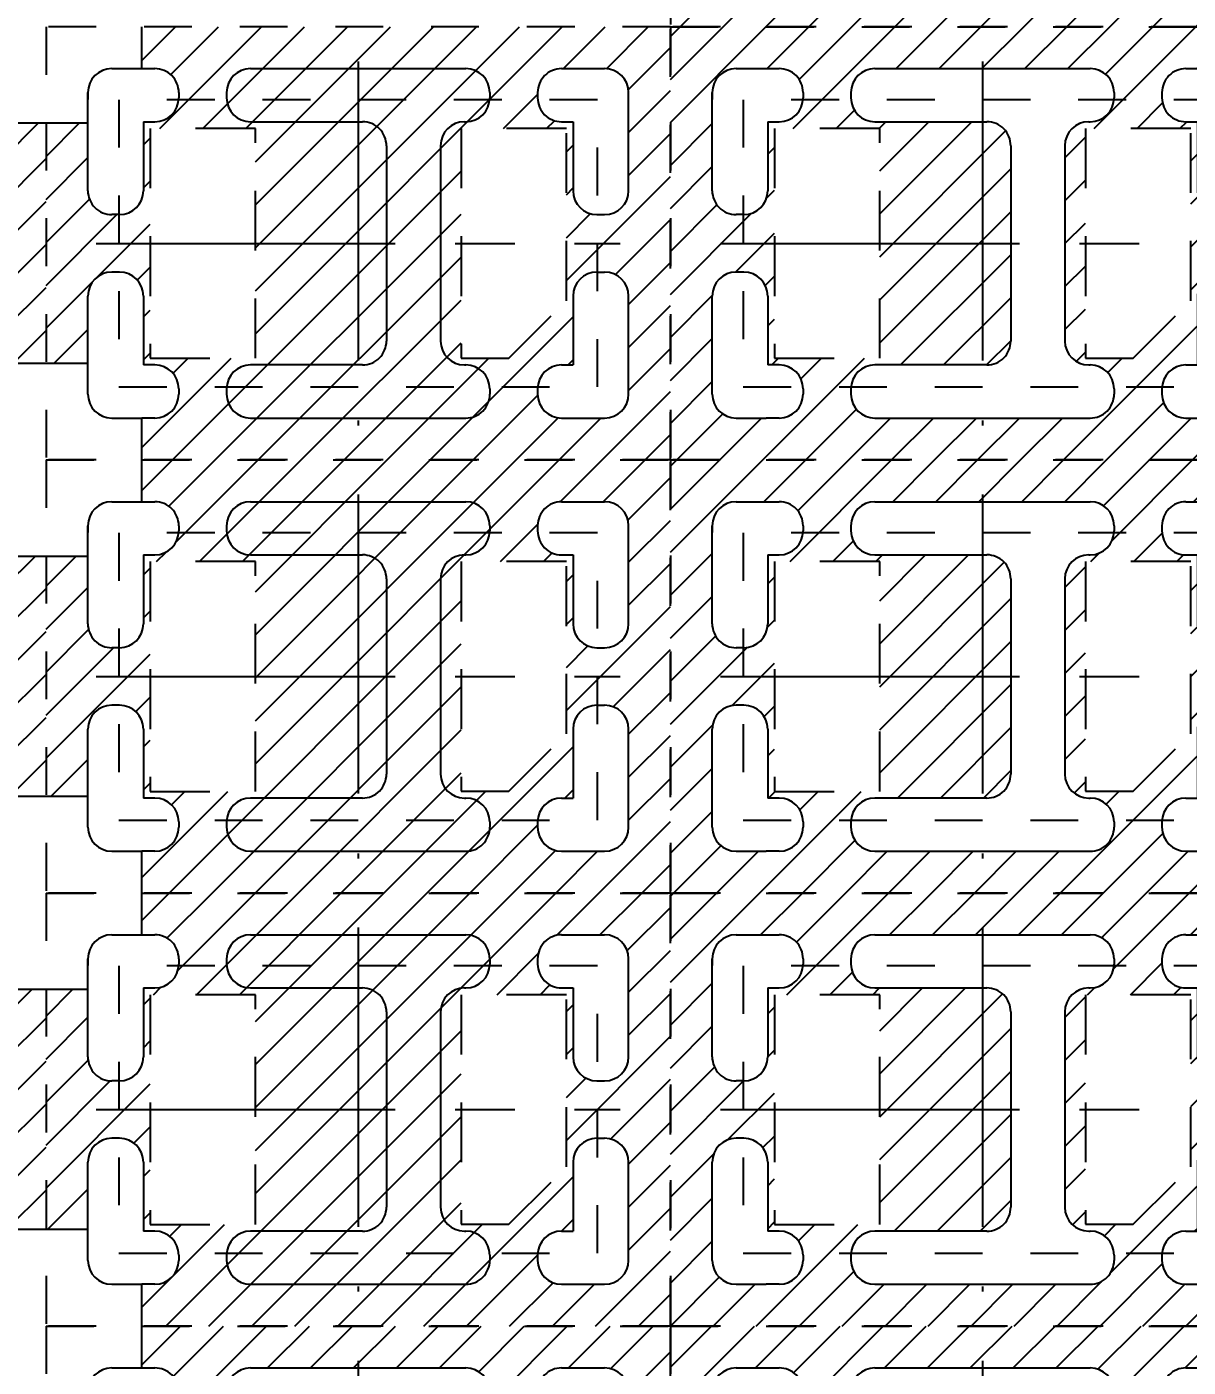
# Model space of a CAD drawing. Extents: x -1398 to -1114, y 27 to 158.
# Drawn here: x -1369.413 to -1366.985, y 66.95 to 69.75 of the extents above; entities that cross this region are included whole.
import ezdxf

# ---------------------------------------------------------------- set-up
doc = ezdxf.new("R2010")
doc.units = 0
doc.header["$LTSCALE"] = 0.5
for name, pattern in [('CENTER', [2, 1.25, -0.25, 0.25, -0.25]), ('HIDDEN', [0.375, 0.25, -0.125]), ('HIDDEN2', [0.1875, 0.125, -0.0625])]:
    doc.linetypes.add(name, pattern=pattern)
for name, color, linetype in [('B', 5, 'Continuous'), ('C', 1, 'CENTER'), ('DIM', 7, 'Continuous'), ('H', 4, 'HIDDEN'), ('hatch', 7, 'CENTER'), ('HATCH O-L', 7, 'HIDDEN2'), ('PACKAGE OL', 51, 'HIDDEN2'), ('圖', 7, 'Continuous')]:
    doc.layers.add(name, color=color, linetype=linetype)
doc.styles.get("Standard").update_dxf_attribs({"font": 'ROMANS.SHX'})
doc.dimstyles.new('DIM 1', dxfattribs={"dimtxt": 1.5, "dimasz": 1.5, "dimexe": 1.5, "dimexo": 1.5, "dimgap": 1.5, "dimtad": 0, "dimtih": 1, "dimtoh": 1, "dimdec": 4, "dimzin": 1, "dimdsep": 46, "dimtxsty": 'STANDARD', "dimcen": 1.5, "dimclrd": 256, "dimclre": 256, "dimclrt": 256, "dimadec": 0, "dimazin": 2, "dimtfac": 1, "dimtdec": 4, "dimtmove": 0, "dimatfit": 3, "dimfxl": 1, "dimarcsym": 0})

# ---------------------------------------------------------------- blocks, each defined once
blk = doc.blocks.new('*D15')
at = {"layer": 'Defpoints', "color": 0, "transparency": 16777216}
for p in [(51.7575985669655, -773.8965315578683), (8.920137246049762, -841.1465315578682), (17.88259856696561, -841.1465315578682)]:
    blk.add_point(p, dxfattribs=at)
at = {"layer": 'DIM', "lineweight": -2, "transparency": 16777216}
blk.add_line((16.38259856696561, -841.1465315578682), (8.920137246049762, -841.1465315578682), dxfattribs=at)
at = {"layer": 'DIM', "color": 0, "transparency": 16777216, "insert": (3.741565817478333, -841.1465315578682), "char_height": 1.5, "attachment_point": 5}
blk.add_mtext('67.250', dxfattribs=at)
blk = doc.blocks.new('*D16')
at = {"layer": 'Defpoints', "color": 0, "transparency": 16777216}
for p in [(51.7575985669655, -773.8965315578683), (9.165568895495653, -848.8965315578683), (50.75759856696548, -848.8965315578683)]:
    blk.add_point(p, dxfattribs=at)
at = {"layer": 'DIM', "lineweight": -2, "transparency": 16777216}
blk.add_line((49.25759856696548, -848.8965315578683), (9.165568895495653, -848.8965315578683), dxfattribs=at)
at = {"layer": 'DIM', "color": 0, "transparency": 16777216, "insert": (3.951283181209937, -848.8965315578683), "char_height": 1.5, "attachment_point": 5}
blk.add_mtext('75.000', dxfattribs=at)
blk = doc.blocks.new('*D30')
at = {"layer": 'Defpoints', "color": 0, "transparency": 16777216}
for p in [(51.7575985669655, -773.8965315578683), (18.77159856696578, -850.3965315578685), (8.91552924446244, -851.746729118879)]:
    blk.add_point(p, dxfattribs=at)
at = {"layer": 'DIM', "lineweight": -2, "transparency": 16777216}
for p, q in [((14.91552924446244, -850.3965315578685), (11.91552924446244, -851.746729118879)), ((17.27159856696578, -850.3965315578685), (14.91552924446244, -850.3965315578685)), ((11.91552924446244, -851.746729118879), (8.91552924446244, -851.746729118879))]:
    blk.add_line(p, q, dxfattribs=at)
at = {"layer": 'DIM', "transparency": 16777216, "insert": (3.701243530176725, -851.746729118879), "char_height": 1.5, "attachment_point": 5}
blk.add_mtext('76.500', dxfattribs=at)
blk = doc.blocks.new('DFN1006-2L PACKAGE')
at = {"layer": 'hatch'}
h = blk.add_hatch(dxfattribs=at)
h.set_pattern_fill('ANSI31', color=256, scale=0.02)
h.set_pattern_definition([(45, (528.533487487039, -41.65396087565625), (-0.0449012806053458, 0.0449012806053458), [])])
h.paths.add_polyline_path([(1.204800000000091, 0.1015926348239873), (-0.0999999999999268, 0.1015926348239873), (-0.0999999999999233, -0.8032073651760356), (1.204800000000091, -0.8032073651761493)])
h.paths.add_polyline_path([(0.0374000000000336, -0.4108073651759696), (0.0533999999998969, -0.4108073651759696, -0.4142135623731964), (0.1033999999998763, -0.4608073651759242), (0.1033999999998478, -0.6048073651760433), (0.1274000000001223, -0.6048073651759296, -0.4142135623730006), (0.1774000000001017, -0.6548073651758842), (0.1774000000000804, -0.6658073651761925, -0.4142135623712178), (0.1274000000003106, -0.7158073651760333), (0.0999999999999801, -0.715807365176147), (0.0374000000000194, -0.7158073651760333, -0.4142135623731054), (-0.01259999999996, -0.6658073651760787), (-0.0125999999999458, -0.4608073651759242, -0.4142135623730799)], flags=16)
h.paths.add_polyline_path([(-0.0126000000000026, -0.2408073651761242), (-0.0126000000001518, -0.0358073651760833, -0.4142135623727101), (0.0373999999997636, 0.0141926348238712), (0.127399999999863, 0.0141926348239849, -0.4142135623734649), (0.1773999999999027, -0.0358073651759696), (0.1774000000000306, -0.0468073651761643, -0.4142135623731899), (0.1274000000000548, -0.0968073651761188), (0.1034000000000148, -0.0968073651761188), (0.1033999999998549, -0.2408073651761242, -0.4142135623730013), (0.0533999999998791, -0.2908073651760787), (0.0373999999999732, -0.2908073651760787, -0.4142135623731153)], flags=16)
h.paths.add_polyline_path([(0.1173999999999786, -0.1108073651760151), (0.3374000000000201, -0.1108073651761288), (0.3374000000000166, -0.5908073651760333), (0.1173999999999715, -0.5908073651760333)], flags=16)
h.paths.add_polyline_path([(0.3274000000000683, -0.6048073651758159), (0.5613999999999812, -0.6048073651762707, 0.4142135623736612), (0.6114000000000566, -0.5548073651763162), (0.6114000000000602, -0.1468073651759596, 0.4142135623730975), (0.5614000000000843, -0.0968073651760051), (0.3273999999999937, -0.0968073651761188, -0.4142135623730006), (0.2774000000000178, -0.0468073651761643), (0.2773999999998828, -0.0358073651766517, -0.4142135623765955), (0.3273999999998622, 0.0141926348238712), (0.7773999999998864, 0.0141926348238712, -0.4142135623730951), (0.8273999999998657, -0.0358073651760833), (0.8273999999998657, -0.0468073651759369, -0.4142135623731897), (0.7773999999998864, -0.0968073651758914), (0.7743999999978968, -0.0968073651760051, 0.4142135623619937), (0.7243999999998146, -0.1468073651759596), (0.724399999999978, -0.5548073651762025, 0.4232986853145624), (0.7759006745447401, -0.6048298500004421, -0.4230252556558994), (0.8274000000000576, -0.6548073651765663), (0.8274000000000576, -0.6658073651760787, -0.4142135623729998), (0.7774000000001032, -0.7158073651760333), (0.3274000000000363, -0.7158073651760333, -0.414213562373169), (0.2774000000000392, -0.6658073651760787), (0.2774000000000676, -0.6548073651757705, -0.414213562373143)], flags=16)
h.paths.add_polyline_path([(0.7673999999998494, -0.1108073651761288), (0.9873999999998659, -0.1108073651761288), (0.9873999999998659, -0.4705567370314157), (0.86739999999984, -0.5905567370314202), (0.7673999999998494, -0.5905567370313066)], flags=16)
h.paths.add_polyline_path([(0.9774000000007134, -0.6048073651762707), (1.001399999999936, -0.6048073651766117), (1.001399999999879, -0.4608073651759242, -0.4142135623730951), (1.051399999999858, -0.4108073651759696), (1.067400000000056, -0.4108073651759696, -0.4142135623730951), (1.117400000000035, -0.4608073651759242), (1.117400000000035, -0.6658073651760787, -0.4142135623731004), (1.067400000000056, -0.7158073651760333), (1.004800000000045, -0.715807365176147), (0.9773999999999958, -0.7158073651760333, -0.4142135623730951), (0.9274000000000164, -0.6658073651760787), (0.9274000000000235, -0.6548073651762252, -0.4142135623771627)], flags=16)
h.paths.add_polyline_path([(0.9273999999998316, -0.0468073651760506), (0.9273999999998316, -0.0358073651760833, -0.4142135623733708), (0.9773999999998679, 0.0141926348238712), (1.067399999999913, 0.0141926348237576, -0.4142135623731051), (1.117399999999893, -0.035807365176197), (1.117400000000042, -0.2408073651760105, -0.4142135623753842), (1.067399999999707, -0.2908073651760787), (1.051399999999652, -0.2908073651760787, -0.4142135623709199), (1.001400000000028, -0.2408073651761242), (1.001399999999939, -0.0968073651761188), (0.977399999999566, -0.0968073651760051, -0.4142135623716142)], flags=16)
at = {"layer": 'B'}
for p, q in [((0.0373999999998134, 0.0141926348238712), (0.1273999999998736, 0.0141926348239849)), ((0.3273999999998836, 0.0141926348238712), (0.7773999999998651, 0.0141926348238712)), ((0.9773999999998964, 0.0141926348239849), (1.067399999999956, 0.0141926348238712)), ((-0.0126000000000062, -0.2408073651761242), (-0.012599999999992, -0.0358073651760833)), ((-0.0126000000002407, -0.0358073651768791), (-0.012599999999992, -0.0499999999999545)), ((0.1773999999999063, -0.0358073651759696), (0.1773999999999063, -0.0468073651761643)), ((0.2773999999998864, -0.0358073651760833), (0.27739999999989, -0.0468073651761643)), ((0.8273999999998694, -0.0358073651760833), (0.8273999999998694, -0.0468073651759369)), ((0.9273999999998352, -0.0358073651760833), (0.9273999999998387, -0.0468073651760506)), ((1.117400000000039, -0.2408073651761242), (1.117400000000046, -0.035807365176197)), ((0.1034000000000148, -0.0968073651761188), (0.1033999999999686, -0.2408073651761242)), ((0.1034000000000184, -0.0968073651761188), (0.1274000000000406, -0.0968073651761188)), ((0.3274000000000292, -0.0968073651760051), (0.5614000000000487, -0.0968073651760051)), ((0.7743999999998153, -0.0968073651760051), (0.7773999999998651, -0.0968073651760051)), ((0.9773999999998324, -0.0968073651760051), (1.001399999999939, -0.0968073651761188)), ((1.001399999999939, -0.0968073651761188), (1.001399999999986, -0.2408073651761242)), ((0.6114000000000602, -0.1468073651759596), (0.6114000000000566, -0.5548073651763162)), ((0.724399999999978, -0.1468073651759596), (0.7243999999999744, -0.5548073651762025)), ((0.0533999999998542, -0.2908073651760787), (0.0374000000001047, -0.2908073651760787)), ((0.05240000000002, -0.2908073651760787), (0.0524000000000058, -0.2908073651760787)), ((1.051400000000029, -0.290807365175965), (1.067400000000148, -0.2908073651760787)), ((1.052400000000019, -0.2908073651760787), (1.052400000000034, -0.2908073651760787)), ((0.0533999999998756, -0.4108073651759696), (0.037400000000055, -0.4108073651759696)), ((0.05240000000002, -0.4108073651759696), (0.0524000000001195, -0.4108073651759696)), ((1.05139999999988, -0.4108073651759696), (1.067400000000034, -0.4108073651759696)), ((1.052400000000019, -0.4108073651759696), (1.05239999999992, -0.4108073651759696)), ((-0.0125999999999564, -0.6658073651760787), (-0.0125999999999493, -0.4608073651759242)), ((0.1033999999998976, -0.4608073651759242), (0.1033999999998478, -0.6048206855994068)), ((1.001399999999936, -0.4608073651759242), (1.001399999999936, -0.6048073651766117)), ((1.117400000000039, -0.6658073651760787), (1.117400000000039, -0.4608073651759242)), ((0.1274000000001259, -0.6048073651760433), (0.1033999999998478, -0.6048073651760433)), ((0.5614000000000346, -0.6048073651762707), (0.3274000000000932, -0.604807365176157)), ((0.7743999999999573, -0.604807365176157), (0.7774000000001138, -0.6048073651766117)), ((0.9774000000000455, -0.6048073651762707), (1.001399999999936, -0.6048073651766117)), ((0.1774000000000733, -0.6548073651758842), (0.1774000000000768, -0.6658073651760787)), ((0.2774000000000427, -0.6548073651757705), (0.2774000000000427, -0.6658073651760787)), ((0.8274000000000576, -0.6548073651765663), (0.827400000000054, -0.6658073651760787)), ((0.9274000000000199, -0.6548073651762252), (0.9274000000000199, -0.6658073651760787)), ((0.0374000000000407, -0.715807365176147), (0.0999999999999801, -0.715807365176147)), ((0.1274000000001507, -0.7158073651760333), (0.0999999999999801, -0.715807365176147)), ((0.3274000000000399, -0.715807365176147), (0.7774000000000499, -0.715807365176147)), ((0.9774000000000171, -0.715807365176147), (1.004800000000045, -0.715807365176147)), ((1.004800000000045, -0.715807365176147), (1.067400000000034, -0.715807365176147))]:
    blk.add_line(p, q, dxfattribs=at)
for centre, radius, start, end in [((0.0373999999998489, -0.0358073651760833), 0.05, 90.00000000003662, 180), ((0.127399999999902, -0.0358073651759696), 0.05, 0, 90.00000000003662), ((0.3273999999998836, -0.0358073651760833), 0.05, 90, 180), ((0.7773999999998651, -0.0358073651760833), 0.05, 0, 90), ((0.9773999999998324, -0.0358073651760833), 0.05, 89.99999999992671, 180.000000000013), ((1.067399999999892, -0.035807365176197), 0.05, 0, 89.99999999992671), ((0.1274000000000299, -0.0468073651761643), 0.05, 270.0000000000236, 0), ((0.3274000000000186, -0.0468073651761643), 0.05, 180, 269.9999999999764), ((0.7773999999998651, -0.0468073651759369), 0.05, 270, 0), ((0.9773999999998324, -0.0468073651760506), 0.05, 179.999999999987, 270.0000000000733), ((0.5614000000000594, -0.1468073651759596), 0.05, 0, 90.00000000001282), ((0.7743999999998153, -0.1468073651759596), 0.05, 90, 180), ((0.0373999999999981, -0.2408073651761242), 0.05, 180, 270.0000000001241), ((0.0533999999998542, -0.2408073651761242), 0.05, 270, 0), ((1.051400000000029, -0.2408073651761242), 0.05, 180, 270), ((1.067400000000041, -0.2408073651761242), 0.05, 270.0000000001241, 0), ((0.037400000000055, -0.4608073651759242), 0.05, 90, 180), ((0.0533999999998756, -0.4608073651759242), 0.05, 0, 89.99999999986973), ((1.05139999999988, -0.4608073651759242), 0.05, 90.00000000013027, 180), ((1.067400000000034, -0.4608073651759242), 0.05, 0, 90), ((0.5614000000000559, -0.5548073651763162), 0.05, 269.9999999999743, 0), ((0.7743999999999787, -0.5548073651762025), 0.0500000000000002, 180, 270), ((0.127400000000101, -0.6548073651758842), 0.05, 0, 90), ((0.3274000000000683, -0.6548073651757705), 0.05, 90, 180), ((0.777400000000057, -0.6548073651765663), 0.05, 0, 90), ((0.9774000000000242, -0.6548073651762252), 0.05, 90, 180), ((0.0374000000000407, -0.6658073651760787), 0.05, 180, 270), ((0.1274000000000797, -0.6658073651760787), 0.05, 270.0000000000843, 0), ((0.3274000000000399, -0.6658073651760787), 0.05, 180.000000000013, 270), ((0.777400000000057, -0.6658073651760787), 0.0500000000000001, 270, 5.21102e-11), ((0.9774000000000171, -0.6658073651760787), 0.05, 180, 270), ((1.067400000000034, -0.6658073651760787), 0.05, 270, 0)]:
    blk.add_arc(centre, radius, start, end, dxfattribs=at)
at = {"layer": 'C'}
for p, q in [((0.5524000000000058, 0.0293756090527495), (0.5524000000000058, -0.7309903394049116)), ((0.0047521277811455, -0.3508073651761379), (1.100047872218866, -0.3508073651761379))]:
    blk.add_line(p, q, dxfattribs=at)
at = {"layer": 'H'}
for points in [[(0.3374000000000166, -0.5908073651760333), (0.3374000000000201, -0.1108073651761288), (0.1173999999999786, -0.1108073651760151), (0.1173999999999715, -0.5908073651760333)], [(0.86739999999984, -0.5905567370314202), (0.9873999999998659, -0.4705567370314157), (0.9873999999998659, -0.1108073651761288), (0.7673999999998494, -0.1108073651761288), (0.7673999999998494, -0.5905567370313066)]]:
    blk.add_lwpolyline(points, close=True, dxfattribs=at)
at = {"layer": 'HATCH O-L'}
blk.add_lwpolyline([(-0.0999999999999268, 0.101592634824101), (-0.0999999999999233, -0.8032073651760356), (1.204800000000091, -0.8032073651761493), (1.204800000000091, 0.1015926348239873), (-0.0999999999999233, 0.1015926348239873)], dxfattribs=at)
at = {"layer": 'PACKAGE OL'}
blk.add_lwpolyline([(1.052400000000048, -0.6508073651760924), (1.052400000000005, -0.0508073651760697), (0.0524000000000484, -0.0508073651760697), (0.0524000000000484, -0.6508073651760924)], close=True, dxfattribs=at)
blk = doc.blocks.new('DFN1006-2L VER BAR')
at = {"layer": 'hatch'}
h = blk.add_hatch(dxfattribs=at)
h.set_pattern_fill('ANSI31', color=256, scale=0.02)
h.set_pattern_definition([(45, (1371.827285418227, -129.6405263820888), (-0.0449012806053458, 0.0449012806053458), [])])
h.paths.add_polyline_path([(2.454799999999636, 0.5297999999999093), (2.36739999999969, 0.529800000000023), (2.36739999999969, 0.3889926348239214, -0.41421356237531), (2.317399999999111, 0.3389926348237395), (2.302399999999636, 0.3389926348238532), (2.302399999999636, 0.2189926348241897), (2.317399999999508, 0.2189926348241897, -0.4142135623730951), (2.367399999999463, 0.1689926348242352), (2.367399999999463, 0.0281824850890189), (2.454799999999636, 0.0281824850890189)])
h.paths.add_polyline_path([(2.454799999999636, -0.375), (2.367399999999634, -0.3749999999998863), (2.367399999999463, -0.5158073651759878, -0.4142135623727699), (2.317399999999508, -0.5658073651759424), (2.302399999999636, -0.5658073651759424), (2.302399999999636, -0.6858073651758332), (2.317399999999508, -0.6858073651758332, -0.4142135623727699), (2.367399999999463, -0.7358073651757877), (2.367399999999634, -0.876617514911004), (2.454799999999636, -0.8766175149108903)])
h.paths.add_polyline_path([(2.454799999999636, -1.279800000000022), (2.367399999999463, -1.279800000000022), (2.367399999999463, -1.420607365175897, -0.4142135623730951), (2.317399999999508, -1.470607365175851), (2.302399999999636, -1.470607365175851), (2.302399999999693, -1.590607365175628), (2.317399999999111, -1.590607365175515, -0.4142135623753097), (2.36739999999969, -1.640607365175696), (2.36739999999969, -1.781417514910913), (2.454799999999636, -1.781417514910913)])
at = {"layer": 'H'}
for p, q in [((2.454799999999579, 0.5297999999999093), (2.36739999999969, 0.529800000000023)), ((2.454799999999579, 0.0281824850890189), (2.367399999999463, 0.0281824850890189)), ((2.454799999999579, -0.375), (2.36739999999969, -0.3749999999998863)), ((2.454799999999579, -0.8766175149108903), (2.36739999999969, -0.876617514911004)), ((2.454799999999579, -1.279800000000022), (2.367399999999463, -1.279800000000022)), ((2.454799999999579, -1.781417514910913), (2.36739999999969, -1.781417514910913))]:
    blk.add_line(p, q, dxfattribs=at)
blk = doc.blocks.new('2 R- SIDE CROSS REF')
at = {"layer": 'hatch'}
h = blk.add_hatch(dxfattribs=at)
h.set_pattern_fill('ANSI31', color=256, scale=0.02)
h.set_pattern_definition([(45, (581.5362699935833, -36.89850034311576), (-0.0449012806053458, 0.0449012806053458), [])])
h.paths.add_polyline_path([(-0.4523999999999866, 0.4524000000001252), (-0.4523999999999831, 0.3650000000001228), (-0.4250000000001144, 0.3650000000001228, -0.414213562373465), (-0.3750000000000746, 0.3150000000001683), (-0.3749999999999467, 0.3039999999999736, -0.4142135623731898), (-0.4249999999999226, 0.2540000000000191), (-0.4489999999999626, 0.2540000000000191), (-0.4490000000001225, 0.1100000000000136, -0.4142135623730013), (-0.4990000000001018, 0.0600000000000591), (-0.5150000000000042, 0.0600000000000591, -0.4142135623731152), (-0.56499999999998, 0.1100000000000136), (-0.5649999999999729, 0.2508073651761151), (-0.6523999999999042, 0.2508073651760014), (-0.6523999999999007, -0.2508101497348889), (-0.5649999999999303, -0.2508101497348889), (-0.5649999999999232, -0.1099999999997863, -0.4142135623730855), (-0.5149999999999438, -0.0599999999998318), (-0.499000000000077, -0.0599999999998318, -0.4142135623731953), (-0.4490000000001011, -0.1099999999997863), (-0.4490000000001296, -0.2539999999999054), (-0.4249999999998551, -0.2539999999997917, -0.4142135623730009), (-0.3749999999998756, -0.3039999999997462), (-0.374999999999897, -0.3150000000000546, -0.4142135623712178), (-0.4249999999996668, -0.3649999999998954), (-0.4523999999999973, -0.3650000000000091), (-0.4523999999999973, -0.4523999999998978), (0.6524000000001138, -0.4524000000000115), (0.6524000000001138, 0.4524000000001252)])
h.paths.add_polyline_path([(-0.2149999999999572, 0.2400000000000091), (-0.2149999999999608, -0.2399999999998954), (-0.4350000000000059, -0.2399999999998954), (-0.4349999999999988, 0.2400000000001228)], flags=16)
h.paths.add_polyline_path([(0.214999999999872, 0.2400000000000091), (0.4349999999998886, 0.2400000000000091), (0.4349999999998886, -0.1197493718552778), (0.3149999999998627, -0.2397493718552823), (0.214999999999872, -0.2397493718551686)], flags=16)
h.paths.add_polyline_path([(0.4249999999998906, 0.3650000000000091), (0.5149999999999367, 0.3649999999998954, -0.4142135623731052), (0.5649999999999161, 0.3149999999999409), (0.5650000000000653, 0.1100000000001273, -0.4142135623753842), (0.5149999999997306, 0.0600000000000591), (0.4989999999996755, 0.0600000000000591, -0.4142135623709201), (0.4490000000000514, 0.1100000000000136), (0.4489999999999626, 0.2540000000000191), (0.4249999999995886, 0.2540000000001328, -0.4142135623716134), (0.3749999999998543, 0.3040000000000873), (0.3749999999998543, 0.3150000000000546, -0.4142135623733699)], flags=16)
h.paths.add_polyline_path([(0.498999999999878, -0.0599999999998318), (0.5150000000000788, -0.0599999999998318, -0.4142135623730951), (0.5650000000000582, -0.1099999999997863), (0.5650000000000582, -0.3149999999999409, -0.4142135623731004), (0.5150000000000788, -0.3649999999998954), (0.4524000000000683, -0.3650000000000091), (0.4250000000000185, -0.3649999999998954, -0.4142135623730951), (0.3750000000000391, -0.3149999999999409), (0.3750000000000462, -0.3040000000000873, -0.4142135623771631), (0.4250000000007362, -0.2540000000001328), (0.448999999999959, -0.2540000000004738), (0.4489999999999022, -0.1099999999997863, -0.4142135623730942)], flags=16)
at = {"layer": 'B'}
for p, q in [((-0.515000000000164, 0.3650000000000091), (-0.4250000000001038, 0.3650000000001228)), ((-0.2250000000000938, 0.3650000000000091), (0.2249999999998877, 0.3650000000000091)), ((0.424999999999919, 0.3650000000001228), (0.5149999999999793, 0.3650000000000091)), ((-0.5649999999999836, 0.1100000000000136), (-0.5649999999999693, 0.3150000000000546)), ((-0.565000000000218, 0.3149999999992588), (-0.5649999999999693, 0.3008073651761833)), ((-0.375000000000071, 0.3150000000001683), (-0.375000000000071, 0.3039999999999736)), ((-0.2750000000000909, 0.3150000000000546), (-0.2750000000000874, 0.3039999999999736)), ((0.274999999999892, 0.3150000000000546), (0.274999999999892, 0.304000000000201)), ((0.3749999999998579, 0.3150000000000546), (0.3749999999998614, 0.3040000000000873)), ((0.5650000000000617, 0.1100000000000136), (0.5650000000000688, 0.3149999999999409)), ((-0.4489999999999626, 0.2540000000000191), (-0.4490000000000088, 0.1100000000000136)), ((-0.448999999999959, 0.2540000000000191), (-0.4249999999999368, 0.2540000000000191)), ((-0.2249999999999481, 0.2540000000001328), (0.0090000000000714, 0.2540000000001328)), ((0.2219999999998379, 0.2540000000001328), (0.2249999999998877, 0.2540000000001328)), ((0.4249999999998551, 0.2540000000001328), (0.4489999999999626, 0.2540000000000191)), ((0.4489999999999626, 0.2540000000000191), (0.4490000000000088, 0.1100000000000136)), ((0.0590000000000828, 0.2040000000001783), (0.0590000000000792, -0.2040000000001783)), ((0.1720000000000006, 0.2040000000001783), (0.171999999999997, -0.2040000000000646)), ((-0.4990000000001232, 0.0600000000000591), (-0.5149999999998727, 0.0600000000000591)), ((-0.4999999999999574, 0.0600000000000591), (-0.4999999999999716, 0.0600000000000591)), ((0.4990000000000521, 0.0600000000001728), (0.5150000000001711, 0.0600000000000591)), ((0.5000000000000427, 0.0600000000000591), (0.500000000000057, 0.0600000000000591)), ((-0.4990000000001018, -0.0599999999998318), (-0.5149999999999224, -0.0599999999998318)), ((-0.4999999999999574, -0.0599999999998318), (-0.4999999999998579, -0.0599999999998318)), ((0.4989999999999029, -0.0599999999998318), (0.5150000000000575, -0.0599999999998318)), ((0.5000000000000427, -0.0599999999998318), (0.4999999999999432, -0.0599999999998318)), ((-0.5649999999999338, -0.3149999999999409), (-0.5649999999999267, -0.1099999999997863)), ((-0.4490000000000798, -0.1099999999997863), (-0.4490000000001296, -0.2540133204232688)), ((0.448999999999959, -0.1099999999997863), (0.448999999999959, -0.2540000000004738)), ((0.5650000000000617, -0.3149999999999409), (0.5650000000000617, -0.1099999999997863)), ((-0.4249999999998515, -0.2539999999999054), (-0.4490000000001296, -0.2539999999999054)), ((0.0090000000000572, -0.2540000000001328), (-0.2249999999998842, -0.2540000000000191)), ((0.22199999999998, -0.2540000000000191), (0.2250000000001364, -0.2540000000004738)), ((0.4250000000000683, -0.2540000000001328), (0.448999999999959, -0.2540000000004738)), ((-0.3749999999999041, -0.3039999999997462), (-0.3749999999999005, -0.3149999999999409)), ((-0.2749999999999346, -0.3039999999996326), (-0.2749999999999346, -0.3149999999999409)), ((0.2750000000000803, -0.3040000000004284), (0.2750000000000767, -0.3149999999999409)), ((0.3750000000000426, -0.3040000000000873), (0.3750000000000426, -0.3149999999999409)), ((-0.5149999999999367, -0.3650000000000091), (-0.4523999999999973, -0.3650000000000091)), ((-0.4249999999998267, -0.3649999999998954), (-0.4523999999999973, -0.3650000000000091)), ((-0.2249999999999375, -0.3650000000000091), (0.2250000000000725, -0.3650000000000091)), ((0.4250000000000398, -0.3650000000000091), (0.4524000000000683, -0.3650000000000091)), ((0.4524000000000683, -0.3650000000000091), (0.5150000000000575, -0.3650000000000091))]:
    blk.add_line(p, q, dxfattribs=at)
for centre, radius, start, end in [((-0.5150000000001285, 0.3150000000000546), 0.05, 90.00000000003662, 180), ((-0.4250000000000754, 0.3150000000001683), 0.05, 0, 90.00000000003662), ((-0.2250000000000938, 0.3150000000000546), 0.05, 90, 180), ((0.2249999999998877, 0.3150000000000546), 0.05, 0, 90), ((0.4249999999998551, 0.3150000000000546), 0.05, 89.99999999992671, 180.000000000013), ((0.5149999999999153, 0.3149999999999409), 0.05, 0, 89.99999999992671), ((-0.4249999999999475, 0.3039999999999736), 0.05, 270.0000000000236, 0), ((-0.2249999999999588, 0.3039999999999736), 0.05, 180, 269.9999999999764), ((0.2249999999998877, 0.304000000000201), 0.05, 270, 0), ((0.4249999999998551, 0.3040000000000873), 0.05, 179.999999999987, 270.0000000000733), ((0.0090000000000821, 0.2040000000001783), 0.05, 0, 90.00000000001282), ((0.2219999999998379, 0.2040000000001783), 0.05, 90, 180), ((-0.5149999999999793, 0.1100000000000136), 0.05, 180, 270.0000000001241), ((-0.4990000000001232, 0.1100000000000136), 0.05, 270, 0), ((0.4990000000000521, 0.1100000000000136), 0.05, 180, 270), ((0.5150000000000646, 0.1100000000000136), 0.05, 270.0000000001241, 0), ((-0.5149999999999224, -0.1099999999997863), 0.05, 90, 180), ((-0.4990000000001018, -0.1099999999997863), 0.05, 0, 89.99999999986973), ((0.4989999999999029, -0.1099999999997863), 0.05, 90.00000000013027, 180), ((0.5150000000000575, -0.1099999999997863), 0.05, 0, 90), ((0.0090000000000785, -0.2040000000001783), 0.05, 269.9999999999743, 0), ((0.2220000000000013, -0.2040000000000646), 0.0500000000000002, 180, 270), ((-0.4249999999998764, -0.3039999999997462), 0.05, 0, 90), ((-0.224999999999909, -0.3039999999996326), 0.05, 90, 180), ((0.2250000000000796, -0.3040000000004284), 0.05, 0, 90), ((0.4250000000000469, -0.3040000000000873), 0.05, 90, 180), ((-0.5149999999999367, -0.3149999999999409), 0.05, 180, 270), ((-0.4249999999998977, -0.3149999999999409), 0.05, 270.0000000000843, 0), ((-0.2249999999999375, -0.3149999999999409), 0.05, 180.000000000013, 270), ((0.2250000000000796, -0.3149999999999409), 0.0500000000000001, 270, 5.21102e-11), ((0.4250000000000398, -0.3149999999999409), 0.05, 180, 270), ((0.5150000000000575, -0.3149999999999409), 0.05, 270, 0)]:
    blk.add_arc(centre, radius, start, end, dxfattribs=at)
at = {"layer": 'C'}
for p, q in [((2.84e-14, 0.3801829742288873), (2.84e-14, -0.3801829742287737)), ((-0.5476478722188319, 0), (0.5476478722188887, 0))]:
    blk.add_line(p, q, dxfattribs=at)
at = {"layer": 'H', "color": 6}
for p, q in [((-0.4523999999999831, 0.3650000000001228), (-0.4523999999999866, 0.4524000000001252)), ((-0.5649999999999764, 0.2508073651761151), (-0.6523999999999149, 0.2508073651760014)), ((-0.5649999999999338, -0.2508101497348889), (-0.6523999999999007, -0.2508101497348889)), ((-0.4523999999999973, -0.4523999999998978), (-0.4523999999999973, -0.3650000000000091))]:
    blk.add_line(p, q, dxfattribs=at)
at = {"layer": 'H'}
for points in [[(-0.2149999999999608, -0.2399999999998954), (-0.2149999999999572, 0.2400000000000091), (-0.4349999999999988, 0.2400000000001228), (-0.4350000000000059, -0.2399999999998954)], [(0.3149999999998627, -0.2397493718552823), (0.4349999999998886, -0.1197493718552778), (0.4349999999998886, 0.2400000000000091), (0.214999999999872, 0.2400000000000091), (0.214999999999872, -0.2397493718551686)]]:
    blk.add_lwpolyline(points, close=True, dxfattribs=at)
at = {"layer": 'HATCH O-L'}
blk.add_lwpolyline([(-0.6523999999999042, 0.4524000000002389), (-0.6523999999999007, -0.4523999999998978), (0.6524000000001138, -0.4524000000000115), (0.6524000000001138, 0.4524000000001252), (-0.6523999999999007, 0.4524000000001252)], dxfattribs=at)
at = {"layer": 'PACKAGE OL'}
blk.add_lwpolyline([(0.500000000000071, -0.2999999999999545), (0.5000000000000285, 0.3000000000000682), (-0.499999999999929, 0.3000000000000682), (-0.499999999999929, -0.2999999999999545)], close=True, dxfattribs=at)
blk = doc.blocks.new('2 LOWER CROSS REF')
at = {"layer": 'hatch'}
h = blk.add_hatch(dxfattribs=at)
h.set_pattern_fill('ANSI31', color=256, scale=0.02)
h.set_pattern_definition([(45, (579.9705303876184, -37.98786412114714), (-0.0449012806053458, 0.0449012806053458), [])])
h.paths.add_polyline_path([(0.5650000000000582, -0.1099999999997863), (0.5650000000000582, -0.3149999999999409, -0.4142135623731002), (0.5150000000000823, -0.3649999999998954), (0.4524000000000683, -0.3650000000000091), (0.4250000000000185, -0.3649999999998954, -0.4142135623730951), (0.3750000000000391, -0.3149999999999409), (0.3750000000000462, -0.3040000000000873, -0.4142135623771627), (0.4250000000007362, -0.2540000000001328), (0.448999999999959, -0.2540000000004738), (0.4489999999999022, -0.1099999999997863, -0.4142135623730951), (0.4989999999998816, -0.0599999999998318), (0.5150000000000788, -0.0599999999998318, -0.4142135623730956)], flags=16)
h.paths.add_polyline_path([(0.5149999999997306, 0.0600000000000591), (0.4989999999996755, 0.0600000000000591, -0.4142135623709199), (0.4490000000000514, 0.1100000000000136), (0.4489999999999626, 0.2540000000000191), (0.4249999999995886, 0.2540000000001328, -0.4142135623716133), (0.3749999999998543, 0.3040000000000873), (0.3749999999998543, 0.3150000000000546, -0.4142135623733707), (0.4249999999998906, 0.3650000000000091), (0.5149999999999367, 0.3649999999998954, -0.4142135623731052), (0.5649999999999161, 0.3149999999999409), (0.5650000000000653, 0.1100000000001273, -0.4142135623753843)], flags=16)
h.paths.add_polyline_path([(0.4349999999998886, -0.1197493718552778), (0.3149999999998627, -0.2397493718552823), (0.214999999999872, -0.2397493718551686), (0.214999999999872, 0.2400000000000091), (0.4349999999998886, 0.2400000000000091)], flags=16)
h.paths.add_polyline_path([(0.2750000000000803, -0.3040000000004284), (0.2750000000000803, -0.3149999999999409, -0.4142135623729987), (0.2250000000001258, -0.3649999999998954), (-0.224999999999941, -0.3649999999998954, -0.414213562373169), (-0.2749999999999382, -0.3149999999999409), (-0.2749999999999098, -0.3039999999996326, -0.414213562373143), (-0.224999999999909, -0.253999999999678), (0.0090000000000039, -0.2540000000001328, 0.4142135623736612), (0.0590000000000792, -0.2040000000001783), (0.0590000000000828, 0.2040000000001783, 0.4142135623730975), (0.0090000000001069, 0.2540000000001328), (-0.2249999999999837, 0.2540000000000191, -0.4142135623730013), (-0.2749999999999595, 0.3039999999999736), (-0.2750000000000945, 0.3149999999994861, -0.4142135623765925), (-0.2250000000001151, 0.3650000000000091), (0.224999999999909, 0.3650000000000091, -0.4142135623730951), (0.2749999999998884, 0.3150000000000546), (0.2749999999998884, 0.304000000000201, -0.4142135623731897), (0.224999999999909, 0.2540000000002465), (0.2219999999979194, 0.2540000000001328, 0.4142135623619933), (0.1719999999998372, 0.2040000000001783), (0.1720000000000006, -0.2040000000000646, 0.4232986853145628), (0.2235006745447627, -0.2540224848243042, -0.4230252556558996)], flags=16)
h.paths.add_polyline_path([(-0.2149999999999608, -0.2399999999998954), (-0.4350000000000059, -0.2399999999998954), (-0.4349999999999988, 0.2400000000001228), (-0.2149999999999572, 0.2400000000000091)], flags=16)
h.paths.add_polyline_path([(-0.3749999999998756, -0.3039999999997462), (-0.374999999999897, -0.3150000000000546, -0.4142135623712179), (-0.4249999999996668, -0.3649999999998954), (-0.4523999999999973, -0.3650000000000091), (-0.514999999999958, -0.3649999999998954, -0.4142135623731053), (-0.5649999999999374, -0.3149999999999409), (-0.5649999999999232, -0.1099999999997863, -0.41421356237308), (-0.5149999999999438, -0.0599999999998318), (-0.4990000000000805, -0.0599999999998318, -0.4142135623731962), (-0.4490000000001011, -0.1099999999997863), (-0.4490000000001296, -0.2539999999999054), (-0.4249999999998551, -0.2539999999997917, -0.414213562372999)], flags=16)
h.paths.add_polyline_path([(-0.4249999999999226, 0.2540000000000191), (-0.4489999999999626, 0.2540000000000191), (-0.4490000000001225, 0.1100000000000136, -0.4142135623730016), (-0.4990000000001018, 0.0600000000000591), (-0.5150000000000042, 0.0600000000000591, -0.4142135623731153), (-0.56499999999998, 0.1100000000000136), (-0.5650000000001292, 0.3150000000000546, -0.4142135623727103), (-0.5150000000002138, 0.3650000000000091), (-0.4250000000001144, 0.3650000000001228, -0.4142135623734645), (-0.3750000000000746, 0.3150000000001683), (-0.3749999999999467, 0.3039999999999736, -0.4142135623731888)], flags=16)
h.paths.add_polyline_path([(-0.6523999999999042, 0.4524000000001252), (-0.6523999999999007, -0.2508101497348889), (-0.5649999999999303, -0.2508101497348889), (-0.5649999999999374, -0.3149999999999409, 0.4142135623731063), (-0.514999999999958, -0.3649999999998954), (-0.4523999999999973, -0.3650000000000091), (-0.4523999999999973, -0.4523999999998978), (0.4524000000000399, -0.4524000000000115), (0.4524000000000612, -0.3650000000000091), (0.5150000000000788, -0.3649999999998954, 0.4142135623730952), (0.5650000000000582, -0.3149999999999409), (0.5650000000000582, -0.2508101497348889), (0.6524000000001138, -0.2508101497348889), (0.6524000000001138, 0.4524000000001252)])
at = {"layer": 'B'}
for p, q in [((-0.515000000000164, 0.3650000000000091), (-0.4250000000001038, 0.3650000000001228)), ((-0.2250000000000938, 0.3650000000000091), (0.2249999999998877, 0.3650000000000091)), ((0.424999999999919, 0.3650000000001228), (0.5149999999999793, 0.3650000000000091)), ((-0.5649999999999836, 0.1100000000000136), (-0.5649999999999693, 0.3150000000000546)), ((-0.565000000000218, 0.3149999999992588), (-0.5649999999999693, 0.3008073651761833)), ((-0.375000000000071, 0.3150000000001683), (-0.375000000000071, 0.3039999999999736)), ((-0.2750000000000909, 0.3150000000000546), (-0.2750000000000874, 0.3039999999999736)), ((0.274999999999892, 0.3150000000000546), (0.274999999999892, 0.304000000000201)), ((0.3749999999998579, 0.3150000000000546), (0.3749999999998614, 0.3040000000000873)), ((0.5650000000000617, 0.1100000000000136), (0.5650000000000688, 0.3149999999999409)), ((-0.4489999999999626, 0.2540000000000191), (-0.4490000000000088, 0.1100000000000136)), ((-0.448999999999959, 0.2540000000000191), (-0.4249999999999368, 0.2540000000000191)), ((-0.2249999999999481, 0.2540000000001328), (0.0090000000000714, 0.2540000000001328)), ((0.2219999999998379, 0.2540000000001328), (0.2249999999998877, 0.2540000000001328)), ((0.4249999999998551, 0.2540000000001328), (0.4489999999999626, 0.2540000000000191)), ((0.4489999999999626, 0.2540000000000191), (0.4490000000000088, 0.1100000000000136)), ((0.0590000000000828, 0.2040000000001783), (0.0590000000000792, -0.2040000000001783)), ((0.1720000000000006, 0.2040000000001783), (0.171999999999997, -0.2040000000000646)), ((-0.4990000000001232, 0.0600000000000591), (-0.5149999999998727, 0.0600000000000591)), ((-0.4999999999999574, 0.0600000000000591), (-0.4999999999999716, 0.0600000000000591)), ((0.4990000000000521, 0.0600000000001728), (0.5150000000001711, 0.0600000000000591)), ((0.5000000000000427, 0.0600000000000591), (0.500000000000057, 0.0600000000000591)), ((-0.4990000000001018, -0.0599999999998318), (-0.5149999999999224, -0.0599999999998318)), ((-0.4999999999999574, -0.0599999999998318), (-0.4999999999998579, -0.0599999999998318)), ((0.4989999999999029, -0.0599999999998318), (0.5150000000000575, -0.0599999999998318)), ((0.5000000000000427, -0.0599999999998318), (0.4999999999999432, -0.0599999999998318)), ((-0.5649999999999338, -0.3149999999999409), (-0.5649999999999267, -0.1099999999997863)), ((-0.4490000000000798, -0.1099999999997863), (-0.4490000000001296, -0.2540133204232688)), ((0.448999999999959, -0.1099999999997863), (0.448999999999959, -0.2540000000004738)), ((0.5650000000000617, -0.3149999999999409), (0.5650000000000617, -0.1099999999997863)), ((-0.4249999999998515, -0.2539999999999054), (-0.4490000000001296, -0.2539999999999054)), ((0.0090000000000572, -0.2540000000001328), (-0.2249999999998842, -0.2540000000000191)), ((0.22199999999998, -0.2540000000000191), (0.2250000000001364, -0.2540000000004738)), ((0.4250000000000683, -0.2540000000001328), (0.448999999999959, -0.2540000000004738)), ((-0.3749999999999041, -0.3039999999997462), (-0.3749999999999005, -0.3149999999999409)), ((-0.2749999999999346, -0.3039999999996326), (-0.2749999999999346, -0.3149999999999409)), ((0.2750000000000803, -0.3040000000004284), (0.2750000000000767, -0.3149999999999409)), ((0.3750000000000426, -0.3040000000000873), (0.3750000000000426, -0.3149999999999409)), ((-0.5149999999999367, -0.3650000000000091), (-0.4523999999999973, -0.3650000000000091)), ((-0.4249999999998267, -0.3649999999998954), (-0.4523999999999973, -0.3650000000000091)), ((-0.2249999999999375, -0.3650000000000091), (0.2250000000000725, -0.3650000000000091)), ((0.4250000000000398, -0.3650000000000091), (0.4524000000000683, -0.3650000000000091)), ((0.4524000000000683, -0.3650000000000091), (0.5150000000000575, -0.3650000000000091))]:
    blk.add_line(p, q, dxfattribs=at)
for centre, radius, start, end in [((-0.5150000000001285, 0.3150000000000546), 0.05, 90.00000000003662, 180), ((-0.4250000000000754, 0.3150000000001683), 0.05, 0, 90.00000000003662), ((-0.2250000000000938, 0.3150000000000546), 0.05, 90, 180), ((0.2249999999998877, 0.3150000000000546), 0.05, 0, 90), ((0.4249999999998551, 0.3150000000000546), 0.05, 89.99999999992671, 180.000000000013), ((0.5149999999999153, 0.3149999999999409), 0.05, 0, 89.99999999992671), ((-0.4249999999999475, 0.3039999999999736), 0.05, 270.0000000000236, 0), ((-0.2249999999999588, 0.3039999999999736), 0.05, 180, 269.9999999999764), ((0.2249999999998877, 0.304000000000201), 0.05, 270, 0), ((0.4249999999998551, 0.3040000000000873), 0.05, 179.999999999987, 270.0000000000733), ((0.0090000000000821, 0.2040000000001783), 0.05, 0, 90.00000000001282), ((0.2219999999998379, 0.2040000000001783), 0.05, 90, 180), ((-0.5149999999999793, 0.1100000000000136), 0.05, 180, 270.0000000001241), ((-0.4990000000001232, 0.1100000000000136), 0.05, 270, 0), ((0.4990000000000521, 0.1100000000000136), 0.05, 180, 270), ((0.5150000000000646, 0.1100000000000136), 0.05, 270.0000000001241, 0), ((-0.5149999999999224, -0.1099999999997863), 0.05, 90, 180), ((-0.4990000000001018, -0.1099999999997863), 0.05, 0, 89.99999999986973), ((0.4989999999999029, -0.1099999999997863), 0.05, 90.00000000013027, 180), ((0.5150000000000575, -0.1099999999997863), 0.05, 0, 90), ((0.0090000000000785, -0.2040000000001783), 0.05, 269.9999999999743, 0), ((0.2220000000000013, -0.2040000000000646), 0.0500000000000002, 180, 270), ((-0.4249999999998764, -0.3039999999997462), 0.05, 0, 90), ((-0.224999999999909, -0.3039999999996326), 0.05, 90, 180), ((0.2250000000000796, -0.3040000000004284), 0.05, 0, 90), ((0.4250000000000469, -0.3040000000000873), 0.05, 90, 180), ((-0.5149999999999367, -0.3149999999999409), 0.05, 180, 270), ((-0.4249999999998977, -0.3149999999999409), 0.05, 270.0000000000843, 0), ((-0.2249999999999375, -0.3149999999999409), 0.05, 180.000000000013, 270), ((0.2250000000000796, -0.3149999999999409), 0.0500000000000001, 270, 5.21102e-11), ((0.4250000000000398, -0.3149999999999409), 0.05, 180, 270), ((0.5150000000000575, -0.3149999999999409), 0.05, 270, 0)]:
    blk.add_arc(centre, radius, start, end, dxfattribs=at)
at = {"layer": 'C'}
for p, q in [((2.84e-14, 0.3801829742288873), (2.84e-14, -0.3801829742287737)), ((-0.5476478722188319, 0), (0.5476478722188887, 0))]:
    blk.add_line(p, q, dxfattribs=at)
at = {"layer": 'H', "color": 6}
for p, q in [((-0.5649999999999338, -0.2508101497348889), (-0.6523999999999007, -0.2508101497348889)), ((0.5650000000000617, -0.2508101497348889), (0.6524000000000996, -0.2508101497348889)), ((-0.4523999999999973, -0.4523999999998978), (-0.4523999999999973, -0.3650000000000091)), ((0.4524000000000399, -0.4523999999998978), (0.4524000000000612, -0.3650000000000091))]:
    blk.add_line(p, q, dxfattribs=at)
at = {"layer": 'H'}
for points in [[(-0.2149999999999608, -0.2399999999998954), (-0.2149999999999572, 0.2400000000000091), (-0.4349999999999988, 0.2400000000001228), (-0.4350000000000059, -0.2399999999998954)], [(0.3149999999998627, -0.2397493718552823), (0.4349999999998886, -0.1197493718552778), (0.4349999999998886, 0.2400000000000091), (0.214999999999872, 0.2400000000000091), (0.214999999999872, -0.2397493718551686)]]:
    blk.add_lwpolyline(points, close=True, dxfattribs=at)
at = {"layer": 'HATCH O-L'}
blk.add_lwpolyline([(-0.6523999999999042, 0.4524000000002389), (-0.6523999999999007, -0.4523999999998978), (0.6524000000001138, -0.4524000000000115), (0.6524000000001138, 0.4524000000001252), (-0.6523999999999007, 0.4524000000001252)], dxfattribs=at)
at = {"layer": 'PACKAGE OL'}
blk.add_lwpolyline([(0.500000000000071, -0.2999999999999545), (0.5000000000000285, 0.3000000000000682), (-0.499999999999929, 0.3000000000000682), (-0.499999999999929, -0.2999999999999545)], close=True, dxfattribs=at)
blk = doc.blocks.new('3 LOWER CROSS REF')
at = {"layer": 'hatch'}
h = blk.add_hatch(dxfattribs=at)
h.set_pattern_fill('ANSI31', color=256, scale=0.02)
h.set_pattern_definition([(45, (581.5343762673427, -34.41653450351168), (-0.0449012806053458, 0.0449012806053458), [])])
h.paths.add_polyline_path([(-0.2750000000000945, 0.3150000000000546, -0.4142135623731902), (-0.2250000000001151, 0.3650000000000091), (0.224999999999909, 0.3650000000000091, -0.4142135623730951), (0.2749999999998884, 0.3150000000000546), (0.2749999999998884, 0.304000000000201, -0.4142135623731897), (0.224999999999909, 0.2540000000002465), (0.2219999999979194, 0.2540000000001328, 0.4142135623619936), (0.1719999999998372, 0.2040000000001783), (0.1720000000000006, -0.2040000000000646, 0.4232986853145622), (0.2235006745447627, -0.2540224848243042, -0.4230252556558992), (0.2750000000000803, -0.3040000000004284), (0.2750000000000803, -0.3149999999999409, -0.4142135623730006), (0.2250000000001258, -0.3649999999998954), (-0.224999999999941, -0.3649999999998954, -0.414213562373169), (-0.2749999999999382, -0.3149999999999409), (-0.2749999999999098, -0.3039999999996326, -0.4142135623731431), (-0.224999999999909, -0.253999999999678), (0.0090000000000039, -0.2540000000001328, 0.4142135623736611), (0.0590000000000792, -0.2040000000001783), (0.0590000000000828, 0.2040000000001783, 0.4142135623730974), (0.0090000000001069, 0.2540000000001328), (-0.2249999999999837, 0.2540000000000191, -0.4142135623730005), (-0.2749999999999595, 0.3039999999999736)], flags=16)
h.paths.add_polyline_path([(-0.2149999999999572, 0.2400000000000091), (-0.2149999999999608, -0.2399999999998954), (-0.4350000000000059, -0.2399999999998954), (-0.4349999999999988, 0.2400000000001228)], flags=16)
h.paths.add_polyline_path([(-0.4490000000001011, -0.1099999999997863), (-0.4490000000001296, -0.2539999999999054), (-0.4249999999998551, -0.2539999999997917, -0.4142135623730009), (-0.3749999999998756, -0.3039999999997462), (-0.374999999999897, -0.3150000000000546, -0.4142135623712177), (-0.4249999999996668, -0.3649999999998954), (-0.4523999999999973, -0.3650000000000091), (-0.514999999999958, -0.3649999999998954, -0.4142135623731056), (-0.5649999999999374, -0.3149999999999409), (-0.5649999999999232, -0.1099999999997863, -0.41421356237308), (-0.5149999999999438, -0.0599999999998318), (-0.499000000000077, -0.0599999999998318, -0.4142135623731953)], flags=16)
h.paths.add_polyline_path([(0.214999999999872, 0.2400000000000091), (0.4349999999998886, 0.2400000000000091), (0.4349999999998886, -0.1197493718552778), (0.3149999999998627, -0.2397493718552823), (0.214999999999872, -0.2397493718551686)], flags=16)
h.paths.add_polyline_path([(0.3749999999998543, 0.3150000000000546, -0.4142135623735627), (0.4249999999998906, 0.3650000000000091), (0.5149999999999367, 0.3649999999998954, -0.4142135623731052), (0.5649999999999161, 0.3149999999999409), (0.5650000000000653, 0.1100000000001273, -0.4142135623753842), (0.5149999999997306, 0.0600000000000591), (0.4989999999996755, 0.0600000000000591, -0.4142135623709199), (0.4490000000000514, 0.1100000000000136), (0.4489999999999626, 0.2540000000000191), (0.4249999999995886, 0.2540000000001328, -0.4142135623716134), (0.3749999999998543, 0.3040000000000873)], flags=16)
h.paths.add_polyline_path([(0.498999999999878, -0.0599999999998318), (0.5150000000000788, -0.0599999999998318, -0.4142135623730951), (0.5650000000000582, -0.1099999999997863), (0.5650000000000582, -0.3149999999999409, -0.4142135623731004), (0.5150000000000788, -0.3649999999998954), (0.4524000000000683, -0.3650000000000091), (0.4250000000000185, -0.3649999999998954, -0.4142135623730951), (0.3750000000000391, -0.3149999999999409), (0.3750000000000462, -0.3040000000000873, -0.4142135623771631), (0.4250000000007362, -0.2540000000001328), (0.448999999999959, -0.2540000000004738), (0.4489999999999022, -0.1099999999997863, -0.4142135623730945)], flags=16)
h.paths.add_polyline_path([(-0.4523999999999866, 0.4524000000001252), (-0.4523999999999831, 0.3650000000001228), (-0.4250000000001144, 0.3650000000001228, -0.4142135623734651), (-0.3750000000000746, 0.3150000000001683), (-0.3749999999999467, 0.3039999999999736, -0.4142135623731901), (-0.4249999999999226, 0.2540000000000191), (-0.4489999999999626, 0.2540000000000191), (-0.4490000000001225, 0.1100000000000136, -0.4142135623730013), (-0.4990000000001018, 0.0600000000000591), (-0.5150000000000042, 0.0600000000000591, -0.4142135623731153), (-0.56499999999998, 0.1100000000000136), (-0.5649999999999729, 0.2508073651761151), (-0.6523999999999042, 0.2508073651760014), (-0.6523999999999007, -0.2508101497348889), (-0.5649999999999303, -0.2508101497348889), (-0.5649999999999374, -0.3149999999999409, 0.4142135623731054), (-0.514999999999958, -0.3649999999998954), (-0.4523999999999973, -0.3650000000000091), (-0.4523999999999973, -0.4523999999998978), (0.4524000000000399, -0.4524000000000115), (0.4524000000000612, -0.3650000000000091), (0.5150000000000788, -0.3649999999998954, 0.4142135623730966), (0.5650000000000582, -0.3149999999999409), (0.5650000000000582, -0.2508101497348889), (0.6524000000001138, -0.2508101497348889), (0.6524000000001138, 0.4524000000001252)])
at = {"layer": 'B'}
for p, q in [((-0.515000000000164, 0.3650000000000091), (-0.4250000000001038, 0.3650000000001228)), ((-0.2250000000000938, 0.3650000000000091), (0.2249999999998877, 0.3650000000000091)), ((0.424999999999919, 0.3650000000001228), (0.5149999999999793, 0.3650000000000091)), ((-0.5649999999999836, 0.1100000000000136), (-0.5649999999999693, 0.3150000000000546)), ((-0.565000000000218, 0.3149999999992588), (-0.5649999999999693, 0.3008073651761833)), ((-0.375000000000071, 0.3150000000001683), (-0.375000000000071, 0.3039999999999736)), ((-0.2750000000000909, 0.3150000000000546), (-0.2750000000000874, 0.3039999999999736)), ((0.274999999999892, 0.3150000000000546), (0.274999999999892, 0.304000000000201)), ((0.3749999999998579, 0.3150000000000546), (0.3749999999998614, 0.3040000000000873)), ((0.5650000000000617, 0.1100000000000136), (0.5650000000000688, 0.3149999999999409)), ((-0.4489999999999626, 0.2540000000000191), (-0.4490000000000088, 0.1100000000000136)), ((-0.448999999999959, 0.2540000000000191), (-0.4249999999999368, 0.2540000000000191)), ((-0.2249999999999481, 0.2540000000001328), (0.0090000000000714, 0.2540000000001328)), ((0.2219999999998379, 0.2540000000001328), (0.2249999999998877, 0.2540000000001328)), ((0.4249999999998551, 0.2540000000001328), (0.4489999999999626, 0.2540000000000191)), ((0.4489999999999626, 0.2540000000000191), (0.4490000000000088, 0.1100000000000136)), ((0.0590000000000828, 0.2040000000001783), (0.0590000000000792, -0.2040000000001783)), ((0.1720000000000006, 0.2040000000001783), (0.171999999999997, -0.2040000000000646)), ((-0.4990000000001232, 0.0600000000000591), (-0.5149999999998727, 0.0600000000000591)), ((-0.4999999999999574, 0.0600000000000591), (-0.4999999999999716, 0.0600000000000591)), ((0.4990000000000521, 0.0600000000001728), (0.5150000000001711, 0.0600000000000591)), ((0.5000000000000427, 0.0600000000000591), (0.500000000000057, 0.0600000000000591)), ((-0.4990000000001018, -0.0599999999998318), (-0.5149999999999224, -0.0599999999998318)), ((-0.4999999999999574, -0.0599999999998318), (-0.4999999999998579, -0.0599999999998318)), ((0.4989999999999029, -0.0599999999998318), (0.5150000000000575, -0.0599999999998318)), ((0.5000000000000427, -0.0599999999998318), (0.4999999999999432, -0.0599999999998318)), ((-0.5649999999999338, -0.3149999999999409), (-0.5649999999999267, -0.1099999999997863)), ((-0.4490000000000798, -0.1099999999997863), (-0.4490000000001296, -0.2540133204232688)), ((0.448999999999959, -0.1099999999997863), (0.448999999999959, -0.2540000000004738)), ((0.5650000000000617, -0.3149999999999409), (0.5650000000000617, -0.1099999999997863)), ((-0.4249999999998515, -0.2539999999999054), (-0.4490000000001296, -0.2539999999999054)), ((0.0090000000000572, -0.2540000000001328), (-0.2249999999998842, -0.2540000000000191)), ((0.22199999999998, -0.2540000000000191), (0.2250000000001364, -0.2540000000004738)), ((0.4250000000000683, -0.2540000000001328), (0.448999999999959, -0.2540000000004738)), ((-0.3749999999999041, -0.3039999999997462), (-0.3749999999999005, -0.3149999999999409)), ((-0.2749999999999346, -0.3039999999996326), (-0.2749999999999346, -0.3149999999999409)), ((0.2750000000000803, -0.3040000000004284), (0.2750000000000767, -0.3149999999999409)), ((0.3750000000000426, -0.3040000000000873), (0.3750000000000426, -0.3149999999999409)), ((-0.5149999999999367, -0.3650000000000091), (-0.4523999999999973, -0.3650000000000091)), ((-0.4249999999998267, -0.3649999999998954), (-0.4523999999999973, -0.3650000000000091)), ((-0.2249999999999375, -0.3650000000000091), (0.2250000000000725, -0.3650000000000091)), ((0.4250000000000398, -0.3650000000000091), (0.4524000000000683, -0.3650000000000091)), ((0.4524000000000683, -0.3650000000000091), (0.5150000000000575, -0.3650000000000091))]:
    blk.add_line(p, q, dxfattribs=at)
for centre, radius, start, end in [((-0.5150000000001285, 0.3150000000000546), 0.05, 90.00000000003662, 180), ((-0.4250000000000754, 0.3150000000001683), 0.05, 0, 90.00000000003662), ((-0.2250000000000938, 0.3150000000000546), 0.05, 90, 180), ((0.2249999999998877, 0.3150000000000546), 0.05, 0, 90), ((0.4249999999998551, 0.3150000000000546), 0.05, 89.99999999992671, 180.000000000013), ((0.5149999999999153, 0.3149999999999409), 0.05, 0, 89.99999999992671), ((-0.4249999999999475, 0.3039999999999736), 0.05, 270.0000000000236, 0), ((-0.2249999999999588, 0.3039999999999736), 0.05, 180, 269.9999999999764), ((0.2249999999998877, 0.304000000000201), 0.05, 270, 0), ((0.4249999999998551, 0.3040000000000873), 0.05, 179.999999999987, 270.0000000000733), ((0.0090000000000821, 0.2040000000001783), 0.05, 0, 90.00000000001282), ((0.2219999999998379, 0.2040000000001783), 0.05, 90, 180), ((-0.5149999999999793, 0.1100000000000136), 0.05, 180, 270.0000000001241), ((-0.4990000000001232, 0.1100000000000136), 0.05, 270, 0), ((0.4990000000000521, 0.1100000000000136), 0.05, 180, 270), ((0.5150000000000646, 0.1100000000000136), 0.05, 270.0000000001241, 0), ((-0.5149999999999224, -0.1099999999997863), 0.05, 90, 180), ((-0.4990000000001018, -0.1099999999997863), 0.05, 0, 89.99999999986973), ((0.4989999999999029, -0.1099999999997863), 0.05, 90.00000000013027, 180), ((0.5150000000000575, -0.1099999999997863), 0.05, 0, 90), ((0.0090000000000785, -0.2040000000001783), 0.05, 269.9999999999743, 0), ((0.2220000000000013, -0.2040000000000646), 0.0500000000000002, 180, 270), ((-0.4249999999998764, -0.3039999999997462), 0.05, 0, 90), ((-0.224999999999909, -0.3039999999996326), 0.05, 90, 180), ((0.2250000000000796, -0.3040000000004284), 0.05, 0, 90), ((0.4250000000000469, -0.3040000000000873), 0.05, 90, 180), ((-0.5149999999999367, -0.3149999999999409), 0.05, 180, 270), ((-0.4249999999998977, -0.3149999999999409), 0.05, 270.0000000000843, 0), ((-0.2249999999999375, -0.3149999999999409), 0.05, 180.000000000013, 270), ((0.2250000000000796, -0.3149999999999409), 0.0500000000000001, 270, 5.21102e-11), ((0.4250000000000398, -0.3149999999999409), 0.05, 180, 270), ((0.5150000000000575, -0.3149999999999409), 0.05, 270, 0)]:
    blk.add_arc(centre, radius, start, end, dxfattribs=at)
at = {"layer": 'C'}
for p, q in [((2.84e-14, 0.3801829742288873), (2.84e-14, -0.3801829742287737)), ((-0.5476478722188319, 0), (0.5476478722188887, 0))]:
    blk.add_line(p, q, dxfattribs=at)
at = {"layer": 'H', "color": 6}
for p, q in [((-0.4523999999999831, 0.3650000000001228), (-0.4523999999999866, 0.4524000000001252)), ((-0.5649999999999764, 0.2508073651761151), (-0.6523999999999149, 0.2508073651760014)), ((0.5650000000000617, -0.2508101497348889), (0.6524000000000996, -0.2508101497348889)), ((0.4524000000000399, -0.4523999999998978), (0.4524000000000612, -0.3650000000000091))]:
    blk.add_line(p, q, dxfattribs=at)
at = {"layer": 'H'}
for p, q in [((-0.5649999999999338, -0.2508101497348889), (-0.6523999999999007, -0.2508101497348889)), ((-0.4523999999999973, -0.4523999999998978), (-0.4523999999999973, -0.3650000000000091))]:
    blk.add_line(p, q, dxfattribs=at)
for points in [[(-0.2149999999999608, -0.2399999999998954), (-0.2149999999999572, 0.2400000000000091), (-0.4349999999999988, 0.2400000000001228), (-0.4350000000000059, -0.2399999999998954)], [(0.3149999999998627, -0.2397493718552823), (0.4349999999998886, -0.1197493718552778), (0.4349999999998886, 0.2400000000000091), (0.214999999999872, 0.2400000000000091), (0.214999999999872, -0.2397493718551686)]]:
    blk.add_lwpolyline(points, close=True, dxfattribs=at)
at = {"layer": 'HATCH O-L'}
blk.add_lwpolyline([(-0.6523999999999042, 0.4524000000002389), (-0.6523999999999007, -0.4523999999998978), (0.6524000000001138, -0.4524000000000115), (0.6524000000001138, 0.4524000000001252), (-0.6523999999999007, 0.4524000000001252)], dxfattribs=at)
at = {"layer": 'PACKAGE OL'}
blk.add_lwpolyline([(0.500000000000071, -0.2999999999999545), (0.5000000000000285, 0.3000000000000682), (-0.499999999999929, 0.3000000000000682), (-0.499999999999929, -0.2999999999999545)], close=True, dxfattribs=at)

msp = doc.modelspace()

# ---------------------------------------------------------------- block references
for p in [(-1371.827285418227, 69.92372638208451), (-1371.827285418227, 68.11412638208435)]:
    msp.add_blockref('DFN1006-2L VER BAR', p)
at = {"layer": 'hatch'}
for name, p in [('2 R- SIDE CROSS REF', (-1368.720085418228, 69.29791901690669)), ('2 R- SIDE CROSS REF', (-1368.720085418228, 68.39311901690655)), ('2 R- SIDE CROSS REF', (-1368.720085418228, 67.48831901690664)), ('3 LOWER CROSS REF', (-1368.720085418228, 66.5835190169064)), ('2 LOWER CROSS REF', (-1367.415285418228, 66.5835190169064))]:
    msp.add_blockref(name, p, dxfattribs=at)
at = {"layer": '圖'}
for p in [(-1367.967685418228, 70.55352638208285), (-1367.967685418228, 69.64872638208283), (-1367.967685418228, 68.74392638208269), (-1367.967685418228, 67.83912638208255)]:
    msp.add_blockref('DFN1006-2L PACKAGE', p, dxfattribs=at)

# ---------------------------------------------------------------- dimensions: what is measured, and where the dimension line sits
at = {"layer": 'DIM'}
for feature_location, offset, override, picture, middle in [((-1377.567285418227, 59.25151901691027), (-9.856069322503117, -1.3501975610107735), {"dimdec": 3, "dimtfill": 0, "dimtfillclr": 1}, '*D30', (-1392.637640455016, 57.9013214558995)), ((-1378.456285418227, 68.50151901691027), (-8.962461320915963, 0), {"dimdec": 3, "dimclrt": 0, "dimtfill": 0, "dimtfillclr": 1}, '*D15', (-1392.597318167714, 68.50151901691027)), ((-1345.581285418227, 60.75151901691026), (-41.59202967147007, 0), {"dimdec": 3, "dimclrt": 0, "dimtfill": 0, "dimtfillclr": 1}, '*D16', (-1392.387600803983, 60.75151901691026))]:
    dim = msp.add_ordinate_dim(feature_location=feature_location, offset=offset, dtype=0, origin=(-1344.581285418227, 135.7515190169102), dimstyle='DIM 1', override=override, dxfattribs=at)
    dim.commit()
    dim.dimension.update_dxf_attribs({"geometry": picture, "text_midpoint": middle, "insert": (-1396.338883985193, 909.6480505747786)})

doc.saveas('drawing.dxf')
